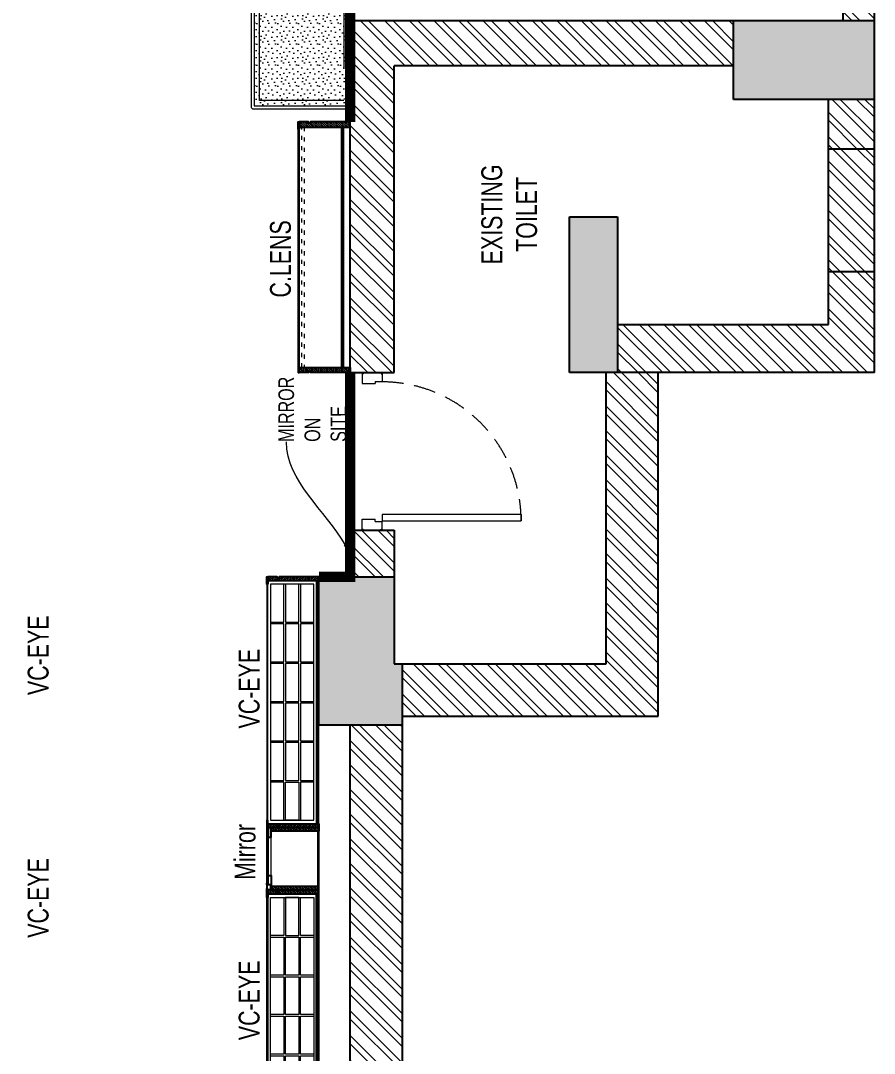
# Model space of a CAD drawing. Header units: feet. Extents: x 5363194 to 5373234, y -5284151 to -5265953.
# Drawn here: x 5369146 to 5373234, y -5275874 to -5270930 of the extents above; entities that cross this region are included whole.
import ezdxf
from ezdxf import colors
from ezdxf.entities.mleader import LeaderData, LeaderLine
from ezdxf.math import Vec2, Vec3

# ---------------------------------------------------------------- set-up
doc = ezdxf.new("R2010")
doc.units = ezdxf.units.FT
doc.header["$LTSCALE"] = 33
doc.header["$MEASUREMENT"] = 0
doc.linetypes.add('ACAD_ISO03W100', pattern=[30, 12, -18])
doc.linetypes.add('HIDDEN2', pattern=[4.7625, 3.175, -1.5875])
doc.layers.add('A-WALL', color=1, linetype='Continuous')
doc.layers.add('column', color=10, linetype='Continuous')
for name, color, linetype, lineweight in [('Door', 2, 'Continuous', 13), ('LENS-DOOR', 34, 'Continuous', 20), ('LENS-HATCH', 251, 'Continuous', 5), ('LENS-TEXT', 31, 'Continuous', 5), ('LENS_DIMENSION', 193, 'Continuous', 0), ('LENS_TEXT', 31, 'Continuous', 5), ('LK-FF&E FLOOR', 1, 'Continuous', 9), ('LK-FF&E WALL', 1, 'Continuous', 9), ('LK-FLUTTED FINISH', 20, 'Continuous', 30), ('LK-MIRROR', 133, 'Continuous', 13), ('LN-ELEVATION-1', 81, 'Continuous', 25), ('LN-ELEVATION-2', 103, 'Continuous', 20), ('LN-ELEVATION-3', 125, 'Continuous', 18), ('LN-ELEVATION-4', 145, 'Continuous', 13), ('LN-ELEVATION-5', 167, 'Continuous', 5), ('LN-HATCH', 251, 'Continuous', 0), ('PLANO-TXT', 252, 'Continuous', 5)]:
    doc.layers.add(name, color=color, linetype=linetype, lineweight=lineweight)
doc.styles.add('LK TXT', font='GILC____.TTF', dxfattribs={"height": 100})
doc.styles.get("Standard").update_dxf_attribs({"font": 'GILC____.TTF'})
pattern_1 = [(45, (-2784044.97, 5465993.9), (-58.8666395, 58.8666395), []), (45, (-2784005.73, 5465993.9), (-58.8666395, 58.8666395), [])]
pattern_2 = [(45, (7858054.0837, 3504049.203), (-4.4901280605, 4.4901280605), [])]

# ---------------------------------------------------------------- blocks, each defined once
blk = doc.blocks.new('*U39')
at = {"layer": 'LENS-DOOR'}
for p, q in [((548121.2, 1779240), (548121.2, 1778574.1)), ((548121.2, 1779240), (548152.7, 1779240)), ((548152.7, 1778574.1), (548152.7, 1779240)), ((547442.3, 1778568.9), (547447.5, 1778568.9)), ((547442.3, 1778483.9), (547442.3, 1778568.9)), ((547447.5, 1778574.1), (547484.2, 1778574.1)), ((547447.5, 1778568.9), (547447.5, 1778574.1)), ((547484.2, 1778540), (547484.2, 1778574.1)), ((548121.2, 1778574.1), (548152.7, 1778574.1)), ((548192, 1778574.1), (548155.3, 1778574.1)), ((548155.3, 1778540), (548155.3, 1778574.1)), ((548192, 1778568.9), (548192, 1778574.1)), ((548197.3, 1778568.9), (548192, 1778568.9)), ((548197.3, 1778483.9), (548197.3, 1778568.9)), ((547484.2, 1778540), (547494.7, 1778540)), ((547494.7, 1778478.6), (547494.7, 1778540)), ((548144.8, 1778478.6), (548144.8, 1778540)), ((548155.3, 1778540), (548144.8, 1778540)), ((547442.3, 1778483.9), (547447.5, 1778483.9)), ((547447.5, 1778478.6), (547447.5, 1778483.9)), ((547447.5, 1778478.6), (547494.7, 1778478.6)), ((548192, 1778478.6), (548144.8, 1778478.6)), ((548192, 1778478.6), (548192, 1778483.9)), ((548197.3, 1778483.9), (548192, 1778483.9))]:
    blk.add_line(p, q, dxfattribs=at)
at = {"layer": 'LENS-DOOR', "color": 7, "linetype": 'HIDDEN2'}
blk.add_ellipse((548152.7, 1778574.1), major_axis=(-665.9, 0), ratio=1, start_param=-1.570791, end_param=0.051209, dxfattribs=at)
blk = doc.blocks.new('A$Ca5f26b73')
at = {"layer": 'column'}
h = blk.add_hatch(color=8, dxfattribs=at)
h.dxf.hatch_style = 1
h.paths.add_polyline_path([(-958.5, 4889), (-958.5, 5529), (-1318.5, 5529), (-1318.5, 4889)])
h.paths.add_polyline_path([(-934, 0), (-934, 404), (-1789, 404), (-1789, 0)])
h.paths.add_polyline_path([(-4977, 0), (-4977, 675), (-5354, 675), (-5354, 0)])
h.paths.add_polyline_path([(-5917, 1230), (-5917, 1460), (-6662, 1460), (-6662, 1230)])
h.paths.add_polyline_path([(-7640, 2300), (-7640, 2660), (-8350, 2660), (-8350, 2260), (-8057, 2260), (-8057, 2300)])
h.paths.add_polyline_path([(-4943, 9317.9), (-4941.1, 10010.8), (-5326.1, 10011.9), (-5328, 9318.9)])
h.paths.add_polyline_path([(-7613, 9618.1), (-7601.7, 10018.1), (-8312, 10020), (-8323.3, 9620.1)])
h.paths.add_polyline_path([(-11261.4, 9628.1), (-11260.3, 10028.1), (-11975.3, 10030), (-11976.4, 9630)])
h.paths.add_polyline_path([(-11293, 2260), (-11293, 2660), (-12018, 2660), (-12018, 2260)])
h.paths.add_polyline_path([(-14944, 2260), (-14944, 2580), (-15259, 2580), (-15259, 3210), (-15679, 3210), (-15679, 2260)])
h.paths.add_polyline_path([(-15259, 9033), (-15259, 9633), (-14916, 9633), (-14916, 10038), (-15679, 10040.1), (-15679, 9033)])
at = {"layer": 'LN-HATCH'}
h = blk.add_hatch(dxfattribs=at)
h.set_pattern_fill('ANSI32', color=256, scale=222)
h.set_pattern_definition(pattern_1)
h.paths.add_polyline_path([(-13493, 2260), (-13493, 2510), (-14263, 2510), (-14263, 2260)])
h.paths.add_polyline_path([(-12018, 2260), (-12018, 2510), (-12228, 2510), (-12228, 2260)])
h.paths.add_polyline_path([(-8350, 2260), (-8350, 2510), (-11293, 2510), (-11293, 2260)])
h.paths.add_polyline_path([(-6662, 1035), (-6662, 1285), (-8057, 1285), (-8057, 2260), (-8307, 2260), (-8307, 1035)])
h.paths.add_polyline_path([(-6178.3, 0), (-6178.3, 220), (-6432, 220), (-6432, 1230), (-6662, 1230), (-6662, 0)])
h.paths.add_polyline_path([(-7417, 2300), (-7417, 2510), (-7640, 2510), (-7640, 2300)])
h.paths.add_polyline_path([(0, 0), (0, 2589), (-250, 2589), (-250, 0)])
h.paths.add_polyline_path([(0, 3519), (0, 9752.8), (-250, 9752.8), (-250, 3519)])
h.paths.add_polyline_path([(-1977, 9752.8), (0, 9752.8), (0, 10002.8), (-1976.7, 10002.8), (-4941.1, 10010.8), (-4941.8, 9760.9)])
h.paths.add_polyline_path([(-5326.8, 9761.9), (-5326.1, 10011.9), (-7601.7, 10018.1), (-7608.8, 9768.1)])
h.paths.add_polyline_path([(-8319, 9770), (-8312, 10020), (-11260.3, 10028.1), (-11261, 9778.1)])
h.paths.add_polyline_path([(-11976, 9780), (-11975.3, 10030), (-14916, 10038), (-14916, 9788)])
h.paths.add_polyline_path([(-4504.2, 0), (-4504.2, 150), (-4977, 150), (-4977, 0)])
h.paths.add_polyline_path([(-5354, 0), (-5354, 220), (-5590.8, 220), (-5590.8, 0)])
h = blk.add_hatch(dxfattribs=at)
h.set_pattern_fill('ANSI32', color=256, scale=222)
h.set_pattern_definition(pattern_1)
h.paths.add_polyline_path([(-5194, 2300), (-5194, 1215), (-5194, 675), (-4977, 675), (-4977, 2510), (-6662, 2510), (-6662, 2300)])
h = blk.add_hatch(dxfattribs=at)
h.set_pattern_fill('ANSI32', color=256, scale=222)
h.set_pattern_definition(pattern_1)
h.paths.add_polyline_path([(-6178.3, 220), (-6178.3, 0), (-5590.8, 0), (-5590.8, 220)])
h.paths.add_polyline_path([(-250, 0), (-250, 249), (-934, 249), (-934, 0)])
h.paths.add_polyline_path([(-2475.4, 0), (-2475.4, 150), (-4504.2, 150), (-4504.2, 0)])
at = {"layer": 'A-WALL'}
for p, q in [((-11293, 2510), (-8350, 2510)), ((-7640, 2510), (-7417, 2510)), ((-7417, 2510), (-7417, 2300)), ((-6662, 2510), (-6662, 2300)), ((-6662, 2510), (-4977, 2510)), ((-4977, 2510), (-4977, 0)), ((-7417, 2300), (-8057, 2300)), ((-8057, 2300), (-8057, 1285)), ((-6662, 2300), (-5194, 2300)), ((-5194, 1215), (-5194, 2300)), ((-15679, 2260), (-8307, 2260)), ((-11293, 2260), (-8057, 2260)), ((-8307, 2260), (-8307, 1035)), ((-6662, 0), (-6662, 1460)), ((-8057, 1285), (-6662, 1285)), ((-6432, 1230), (-6432, 220)), ((-5194, 675), (-5194, 1215)), ((-8307, 1035), (-6662, 1035)), ((-6432, 220), (-5354, 220)), ((-6178.3, 220), (-6178.3, 0)), ((-5590.8, 220), (-5590.8, 0)), ((-4977, 150), (-1789, 150)), ((-6662, 0), (0, 0))]:
    blk.add_line(p, q, dxfattribs=at)
at = {"layer": 'column'}
for p, q in [((-8350, 2260), (-8350, 2660)), ((-8350, 2660), (-7640, 2660)), ((-7640, 2660), (-7640, 2300)), ((-6662, 1460), (-5917, 1460)), ((-5917, 1460), (-5917, 1230)), ((-5917, 1230), (-6662, 1230)), ((-5354, 0), (-5354, 675)), ((-5354, 675), (-4977, 675))]:
    blk.add_line(p, q, dxfattribs=at)
at = {"layer": 'Door', "rotation": 180}
blk.add_blockref('*U39', (540780.3, 1780931.4), dxfattribs=at)
blk = doc.blocks.new('VC HD 1200')
at = {"layer": 'LN-HATCH', "ltscale": 0.5}
h = blk.add_hatch(dxfattribs=at)
h.set_pattern_fill('ANSI31', color=256, scale=2)
h.set_pattern_definition([(45, (3760859.753, 1795248.936), (-4.490128061, 4.490128061), [])])
h.paths.add_polyline_path([(-1200, 250), (-1200, 60), (-1194, 60), (-1194, 50), (-1200, 50), (-1200, 6), (-1182, 6), (-1182, 250)])
h = blk.add_hatch(dxfattribs=at)
h.set_pattern_fill('ANSI31', color=256, scale=2)
h.set_pattern_definition(pattern_2)
h.paths.add_polyline_path([(0, 250), (0, 60), (-6, 60), (-6, 50), (0, 50), (0, 6), (-18, 6), (-18, 250)])
h = blk.add_hatch(dxfattribs=at)
h.set_pattern_fill('ANSI31', color=256, scale=2)
h.set_pattern_definition([(45, (7858047.0837, 3504049.203), (-4.4901280605, 4.4901280605), [])])
h.paths.add_polyline_path([(-1165, 6), (-1165, 0), (-1200, 0), (-1200, 6)])
h = blk.add_hatch(dxfattribs=at)
h.set_pattern_fill('ANSI31', color=256, scale=2)
h.set_pattern_definition(pattern_2)
h.paths.add_polyline_path([(-28, 6), (-28, 0), (0, 0), (0, 6)])
at = {"layer": 'LN-ELEVATION-1', "ltscale": 0.5}
for points in [[(-1200, 250), (-1200, 60), (-1194, 60), (-1194, 50), (-1200, 50), (-1200, 6), (-1182, 6), (-1182, 250)], [(0, 250), (0, 60), (-6, 60), (-6, 50), (0, 50), (0, 6), (-18, 6), (-18, 250)], [(-18, 238), (-1182, 238), (-1182, 244), (-18, 244)], [(-1165, 6), (-1165, 0), (-1200, 0), (-1200, 6)], [(-35, 6), (-35, 0), (0, 0), (0, 6)]]:
    blk.add_lwpolyline(points, close=True, dxfattribs=at)
at = {"layer": 'LN-ELEVATION-3', "ltscale": 0.5}
for p, q in [((-1182, 250), (-18, 250)), ((-1165, 6), (-35, 6)), ((-35, 0), (-1165, 0))]:
    blk.add_line(p, q, dxfattribs=at)
for points in [[(-1165, 226), (-35, 226), (-35, 18), (-1165, 18)], [(-1165, 226), (-983.3, 226), (-983.3, 162), (-1165, 162)], [(-975.3, 226), (-793.7, 226), (-793.7, 162), (-975.3, 162)], [(-785.7, 226), (-604, 226), (-604, 162), (-785.7, 162)], [(-596, 226), (-414.3, 226), (-414.3, 162), (-596, 162)], [(-406.3, 226), (-224.7, 226), (-224.7, 162), (-406.3, 162)], [(-216.7, 226), (-35, 226), (-35, 162), (-216.7, 162)], [(-1165, 90), (-983.3, 90), (-983.3, 154), (-1165, 154)], [(-975.3, 154), (-793.7, 154), (-793.7, 90), (-975.3, 90)], [(-785.7, 154), (-604, 154), (-604, 90), (-785.7, 90)], [(-596, 154), (-414.3, 154), (-414.3, 90), (-596, 90)], [(-406.3, 154), (-224.7, 154), (-224.7, 90), (-406.3, 90)], [(-216.7, 154), (-35, 154), (-35, 90), (-216.7, 90)], [(-1165, 82), (-983.3, 82), (-983.3, 18), (-1165, 18)], [(-975.3, 82), (-793.7, 82), (-793.7, 18), (-975.3, 18)], [(-785.7, 82), (-604, 82), (-604, 18), (-785.7, 18)], [(-596, 82), (-414.3, 82), (-414.3, 18), (-596, 18)], [(-406.3, 82), (-224.7, 82), (-224.7, 18), (-406.3, 18)], [(-216.7, 82), (-35, 82), (-35, 18), (-216.7, 18)]]:
    blk.add_lwpolyline(points, close=True, dxfattribs=at)
blk = doc.blocks.new('MIRROR')
at = {"layer": 'LN-HATCH', "ltscale": 0.5}
h = blk.add_hatch(dxfattribs=at)
h.set_pattern_fill('ANSI31', color=256, scale=2)
h.set_pattern_definition([(45, (4060433.7416, 1708720.787), (-4.4901280605, 4.4901280605), [])])
h.paths.add_polyline_path([(212.9, 101.3), (230.9, 101.3), (230.9, -127.7), (212.9, -127.7)])
h.paths.add_polyline_path([(230.9, 95.3), (494.9, 95.3), (494.9, 101.3), (230.9, 101.3)])
h.paths.add_polyline_path([(512.9, 101.3), (494.9, 101.3), (494.9, -127.7), (512.9, -127.7)])
at = {"layer": 'Defpoints'}
blk.add_lwpolyline([(512.9, 101.3), (212.9, 101.3), (212.9, -148.7), (512.9, -148.7)], close=True, dxfattribs=at)
at = {"layer": 'LN-ELEVATION-1'}
for points in [[(212.9, 101.3), (230.9, 101.3), (230.9, -127.7), (212.9, -127.7)], [(230.9, 95.3), (494.9, 95.3), (494.9, 101.3), (230.9, 101.3)], [(512.9, 101.3), (494.9, 101.3), (494.9, -127.7), (512.9, -127.7)], [(259.9, -141.7), (259.9, -127.7), (214.9, -127.7), (214.9, -148.7), (223.9, -148.7), (223.9, -147.2), (216.4, -147.2), (216.4, -141.7)], [(442.9, -141.7), (442.9, -127.7), (487.9, -127.7), (487.9, -148.7), (478.9, -148.7), (478.9, -147.2), (486.4, -147.2), (486.4, -141.7)], [(504.9, -148.7), (504.9, -147.2), (509.4, -147.2), (509.4, -129.2), (487.9, -129.2), (487.9, -127.7), (510.9, -127.7), (510.9, -148.7)]]:
    blk.add_lwpolyline(points, close=True, dxfattribs=at)
at = {"layer": 'LN-ELEVATION-2', "color": 4, "lineweight": 0}
blk.add_lwpolyline([(216.4, -141.7), (486.4, -141.7), (486.4, -147.2), (216.4, -147.2)], close=True, dxfattribs=at)
at = {"layer": 'LN-ELEVATION-2'}
blk.add_lwpolyline([(259.9, -141.7), (442.9, -141.7), (442.9, -127.7), (259.9, -127.7)], close=True, dxfattribs=at)
at = {"layer": 'LN-ELEVATION-4', "ltscale": 0.5}
blk.add_line((478.9, -148.7), (223.9, -148.7), dxfattribs=at)
blk = doc.blocks.new('CLENS 1200')
at = {"layer": 'LN-HATCH', "ltscale": 0.5}
h = blk.add_hatch(dxfattribs=at)
h.set_pattern_fill('ANSI31', color=256, scale=2)
h.set_pattern_definition([(45, (4092853.4493, 1690921.992), (-4.4901280605, 4.4901280605), [])])
h.paths.add_polyline_path([(0, 250), (0, 60), (6, 60), (6, 50), (0, 50), (0, 6), (25, 6), (25, 250)])
h.paths.add_polyline_path([(1175, 210), (25, 210), (25, 216), (1175, 216)])
h.paths.add_polyline_path([(35, 6), (35, 0), (0, 0), (0, 6)])
h.paths.add_polyline_path([(1200, 250), (1200, 60), (1194, 60), (1194, 50), (1200, 50), (1200, 6), (1175, 6), (1175, 250)])
h.paths.add_polyline_path([(1165, 6), (1165, 0), (1200, 0), (1200, 6)])
at = {"layer": 'LN-ELEVATION-1', "ltscale": 0.5}
for points in [[(0, 250), (0, 60), (6, 60), (6, 50), (0, 50), (0, 6), (25, 6), (25, 250)], [(1200, 250), (1200, 60), (1194, 60), (1194, 50), (1200, 50), (1200, 6), (1175, 6), (1175, 250)], [(1175, 210), (25, 210), (25, 216), (1175, 216)], [(35, 6), (35, 0), (0, 0), (0, 6)], [(1165, 6), (1165, 0), (1200, 0), (1200, 6)]]:
    blk.add_lwpolyline(points, close=True, dxfattribs=at)
at = {"layer": 'LN-ELEVATION-3', "ltscale": 0.5}
for p, q in [((25, 250), (1175, 250)), ((35, 6), (1165, 6)), ((1165, 0), (35, 0))]:
    blk.add_line(p, q, dxfattribs=at)
at = {"layer": 'LN-ELEVATION-4', "linetype": 'ACAD_ISO03W100', "ltscale": 0.05}
blk.add_lwpolyline([(25, 30), (1175, 30), (1175, 18), (25, 18)], close=True, dxfattribs=at)
blk = doc.blocks.new('3 seater Bench 1385')
at = {"layer": 'LENS-HATCH', "lineweight": 0}
h = blk.add_hatch(dxfattribs=at)
h.set_pattern_fill('STIP1', color=177, scale=100, angle=270, pattern_type=2)
h.set_pattern_definition([(270, (6617025.25, -170439.11), (100, -2e-13), [0, -100]), (270, (6617009.25, -170451.11), (100, -2e-13), [0, -100]), (270, (6616985.25, -170446.11), (100, -2e-13), [0, -100]), (270, (6616962.25, -170481.11), (100, -2e-13), [0, -100]), (270, (6616998.25, -170478.11), (100, -2e-13), [0, -100]), (270, (6617022.25, -170505.11), (100, -2e-13), [0, -100]), (270, (6617029.25, -170470.11), (100, -2e-13), [0, -100]), (270, (6616988.25, -170512.11), (100, -2e-13), [0, -100]), (270, (6616956.25, -170507.11), (100, -2e-13), [0, -100]), (270, (6616941.25, -170433.11), (100, -2e-13), [0, -100]), (270, (6616961.25, -170451.11), (100, -2e-13), [0, -100]), (270, (6616942.25, -170465.11), (100, -2e-13), [0, -100]), (270, (6617006.25, -170526.11), (100, -2e-13), [0, -100]), (270, (6616981.25, -170494.11), (100, -2e-13), [0, -100]), (270, (6617014.25, -170486.11), (100, -2e-13), [0, -100]), (270, (6617005.25, -170503.11), (100, -2e-13), [0, -100]), (270, (6616978.25, -170467.11), (100, -2e-13), [0, -100]), (270, (6617032.25, -170495.11), (100, -2e-13), [0, -100]), (270, (6616973.25, -170526.11), (100, -2e-13), [0, -100]), (270, (6616943.25, -170523.11), (100, -2e-13), [0, -100])])
h.paths.add_polyline_path([(677.5, 227.5), (225.8, 227.5), (225.8, -227.5), (677.5, -227.5)])
h.paths.add_polyline_path([(-225.8, 227.5), (225.8, 227.5), (225.8, -227.5), (-225.8, -227.5)])
h.paths.add_polyline_path([(-677.5, 227.5), (-225.8, 227.5), (-225.8, -227.5), (-677.5, -227.5)])
at = {"layer": 'LN-ELEVATION-2', "ltscale": 0.5}
for points in [[(-677.5, 227.5), (-225.8, 227.5), (-225.8, -227.5), (-677.5, -227.5)], [(-225.8, 227.5), (225.8, 227.5), (225.8, -227.5), (-225.8, -227.5)], [(677.5, 227.5), (225.8, 227.5), (225.8, -227.5), (677.5, -227.5)]]:
    blk.add_lwpolyline(points, close=True, dxfattribs=at)
at = {"layer": 'LN-ELEVATION-5', "ltscale": 0.5}
blk.add_lwpolyline([(682.5, 242.5), (-682.5, 242.5, 0.414214), (-692.5, 232.5), (-692.5, -232.5, 0.414214), (-682.5, -242.5), (682.5, -242.5, 0.414214), (692.5, -232.5), (692.5, 232.5, 0.414214)], format="xyb", close=True, dxfattribs=at)
blk.add_lwpolyline([(677.5, 227.5), (-677.5, 227.5), (-677.5, -227.5), (677.5, -227.5)], close=True, dxfattribs=at)
at = {"layer": 'LN-ELEVATION-5', "linetype": 'HIDDEN2', "ltscale": 11}
blk.add_lwpolyline([(-652.5, 202.5), (652.5, 202.5), (652.5, -202.5), (-652.5, -202.5)], close=True, dxfattribs=at)

msp = doc.modelspace()

# ---------------------------------------------------------------- linework, layer by layer
at = {"layer": 'LK-FLUTTED FINISH', "linetype": 'ACAD_ISO03W100', "ltscale": 0.05, "const_width": 50}
msp.add_lwpolyline([(5363479.2, -5268803.2), (5370724.3, -5268803.2), (5370724.3, -5270930.2)], dxfattribs=at)
at = {"layer": 'LK-MIRROR', "linetype": 'ACAD_ISO03W100', "ltscale": 0.05, "const_width": 50}
for points in [[(5370724.3, -5270930.2), (5370724.3, -5271415.2)], [(5370724.3, -5272615.2), (5370724.3, -5273593.2), (5370574.3, -5273593.2)]]:
    msp.add_lwpolyline(points, dxfattribs=at)

# ---------------------------------------------------------------- block references
at = {"layer": 'LENS_DIMENSION', "rotation": 90}
msp.add_blockref('A$Ca5f26b73', (5373234.3, -5265953.2), dxfattribs=at)
at = {"layer": 'LK-FF&E FLOOR', "rotation": 270}
msp.add_blockref('3 seater Bench 1385', (5370491.8, -5270660.3), dxfattribs=at)
at = {"layer": 'LK-FF&E WALL', "rotation": 270}
for name, p in [('CLENS 1200', (5370474.3, -5271415.2)), ('MIRROR', (5370473, -5274580.3)), ('VC HD 1200', (5370324.3, -5276293.2))]:
    msp.add_blockref(name, p, dxfattribs=at)
at = {"layer": 'LK-FF&E WALL', "xscale": -1, "rotation": 270}
msp.add_blockref('VC HD 1200', (5370324.3, -5273593.2), dxfattribs=at)

# ---------------------------------------------------------------- texts
at = {"layer": 'LENS_TEXT', "linetype": 'Continuous', "ltscale": 3, "insert": (5371486.2, -5271857.8), "char_height": 100, "attachment_point": 5, "rotation": 90}
msp.add_mtext_dynamic_manual_height_columns('EXISTING TOILET', width=730.507, gutter_width=1, heights=[0], dxfattribs=at)
at = {"layer": 'LENS_TEXT', "linetype": 'Continuous', "ltscale": 3, "insert": (5370221, -5274910.4), "char_height": 100, "width": 324.474, "attachment_point": 5, "rotation": 90, "style": 'LK TXT'}
msp.add_mtext('{\\C7;Mirror}', dxfattribs=at)
at = {"layer": 'PLANO-TXT', "linetype": 'Continuous', "ltscale": 3, "char_height": 100, "width": 221.058, "attachment_point": 5, "rotation": 90, "style": 'LK TXT'}
for s, insert in [('C.LENS', (5370390.7, -5272070.9)), ('VC-EYE', (5369230.3, -5273968.5)), ('VC-EYE', (5370240.7, -5274128.5)), ('VC-EYE', (5369230.3, -5275130.4)), ('VC-EYE', (5370240.7, -5275620.8))]:
    msp.add_mtext(s, dxfattribs=dict(at, insert=insert))

# ---------------------------------------------------------------- leaders
at = {"layer": 'LENS-TEXT', "color": 0, "linetype": 'Continuous', "ltscale": 3}
ml = msp.add_multileader_mtext('Standard', dxfattribs=at)
ml.set_content('\\pxql,t3;{\\C0;MIRROR ON SITE}', color=1)
ml.set_leader_properties(color=256, linetype='ByLayer', lineweight=-1)
ml.build(insert=Vec2(0, 0))
ml.multileader.update_dxf_attribs({"leader_type": 2, "dogleg_length": 0.36, "arrow_head_size": 50})
ctx = ml.context
ctx.base_point, ctx.char_height, ctx.arrow_head_size, ctx.landing_gap_size, ctx.plane_origin, ctx.plane_x_axis, ctx.plane_y_axis = Vec3(5370418.4, -5272946.9), 75, 50, 0.09, Vec3(5372189.2, -5278021.3), Vec3(-0.001097, 0.999999), Vec3(-0.999999, -0.001097)
notes = []
notes.append((ctx, [(0, (1, 1, 0), (5370418.4, -5272947.3), (-0.001097, 0.999999), 0.36, [(1, [(5370724.3, -5273481.7)], 0, [])])]))
ctx.mtext.insert, ctx.mtext.text_direction, ctx.mtext.rotation, ctx.mtext.width, ctx.mtext.flow_direction = Vec3(5370380.4, -5272946.9), Vec3(-0.001097, 0.999999), 1.571893, 289.544, 5
for ctx, leaders in notes:
    for number, flags, end, landing, length, lines in leaders:
        leader = LeaderData()
        leader.index, (leader.has_last_leader_line, leader.has_dogleg_vector, leader.attachment_direction) = number, flags
        leader.last_leader_point, leader.dogleg_vector, leader.dogleg_length = Vec3(end), Vec3(landing), length
        for number, points, colour, breaks in lines:
            line = LeaderLine()
            line.index, line.vertices, line.color, line.breaks = number, Vec3.list(points), colors.encode_raw_color(colour), breaks
            leader.lines.append(line)
        ctx.leaders.append(leader)

doc.saveas('drawing.dxf')
